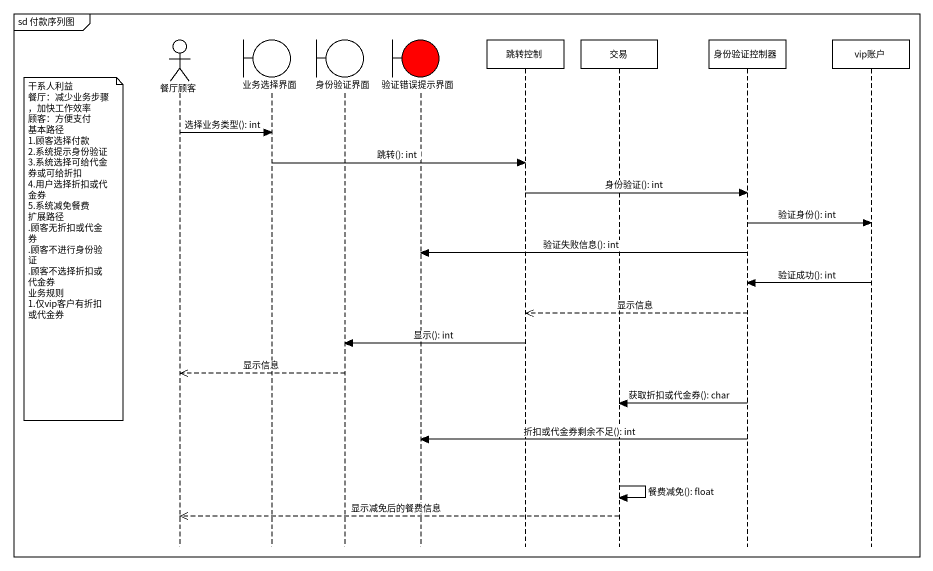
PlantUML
@startuml
mainframe sd 付款序列图
hide footbox
actor 餐厅顾客
boundary 业务选择界面
boundary 身份验证界面
boundary 验证错误提示界面 #FF0000
participant 跳转控制
participant 交易
participant 身份验证控制器
participant vip账户

餐厅顾客 -> 业务选择界面 : 选择业务类型(): int
业务选择界面 -> 跳转控制 : 跳转(): int
跳转控制 -> 身份验证控制器 : 身份验证(): int
身份验证控制器 -> vip账户 : 验证身份(): int
note left of 餐厅顾客
  干系人利益
  餐厅：减少业务步骤，加快工作效率
  顾客：方便支付
  基本路径
  1.顾客选择付款
  2.系统提示身份验证
  3.系统选择可给代金券或可给折扣
  4.用户选择折扣或代金券
  5.系统减免餐费
  扩展路径
  .顾客无折扣或代金券
  .顾客不进行身份验证
  .顾客不选择折扣或代金券
  业务规则
  1.仅vip客户有折扣或代金券
end note
身份验证控制器 -> 验证错误提示界面 : 验证失败信息(): int
vip账户 -> 身份验证控制器 : 验证成功(): int
身份验证控制器 -->> 跳转控制 : 显示信息
跳转控制 -> 身份验证界面 : 显示(): int
身份验证界面 -->> 餐厅顾客 : 显示信息
身份验证控制器 -> 交易 : 获取折扣或代金券(): char
身份验证控制器 -> 验证错误提示界面 : 折扣或代金券剩余不足(): int
交易 -> 交易 : 餐费减免(): float
交易 -->> 餐厅顾客 : 显示减免后的餐费信息
@enduml
